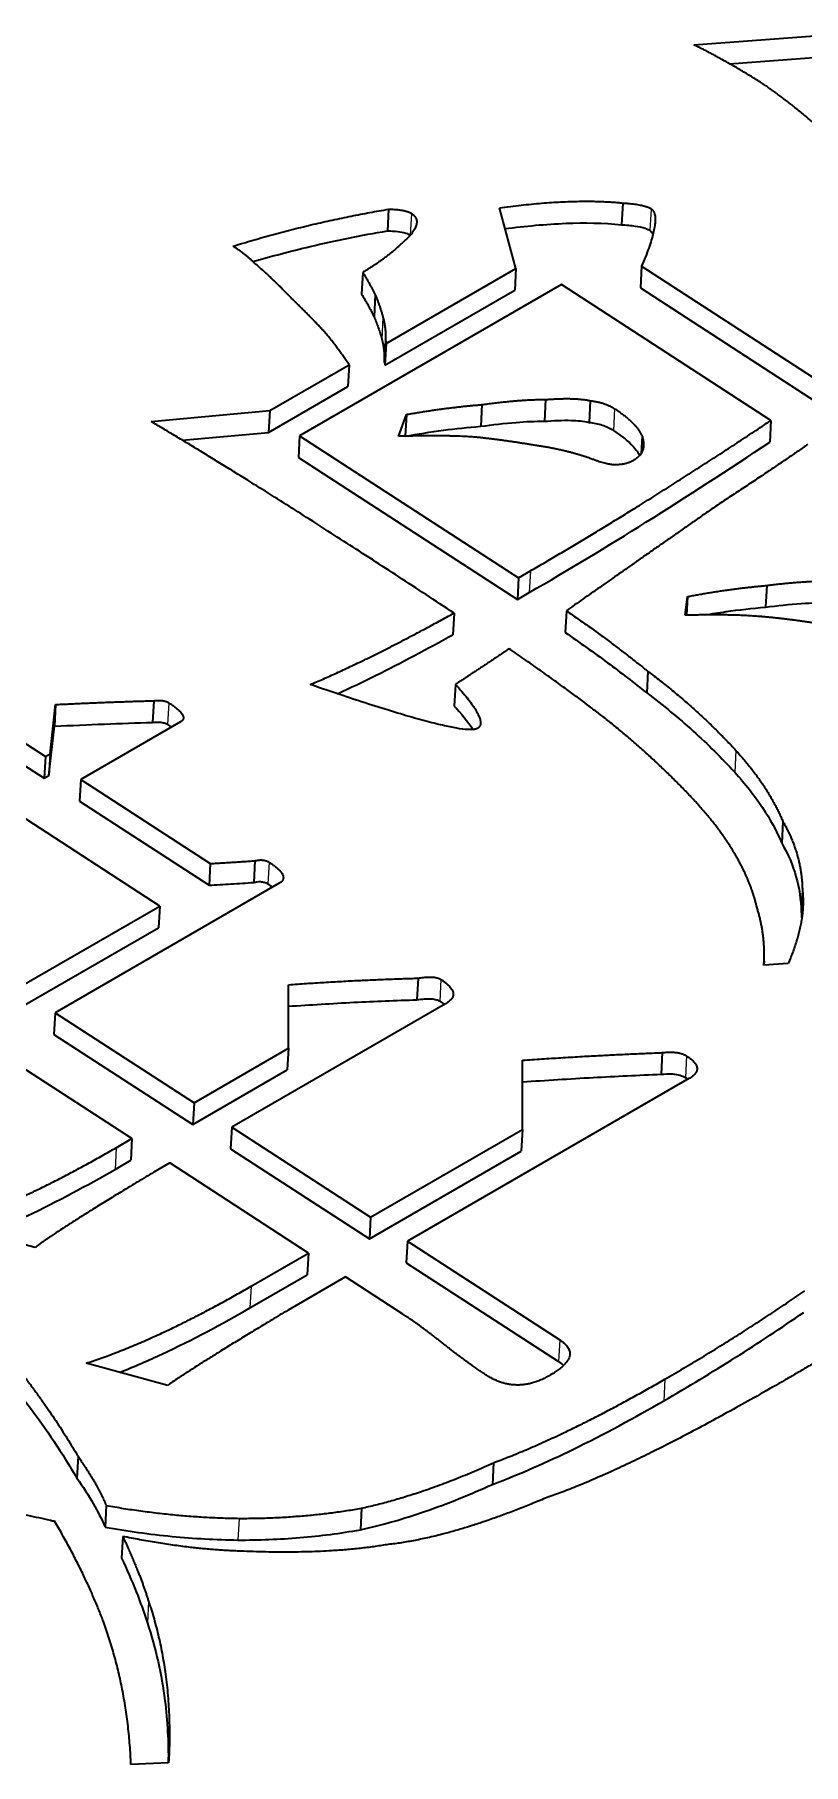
# Model space of a CAD drawing. Header units: millimetres. Extents: x 200 to 5740, y 200 to 4000.
# Drawn here: x 5420.02 to 5428.43, y 2866.26 to 2885.17 of the extents above; entities that cross this region are included whole.
import ezdxf

# ---------------------------------------------------------------- set-up
doc = ezdxf.new("R2010")
doc.units = ezdxf.units.MM
doc.header["$LTSCALE"] = 20
doc.layers.add('可見 (ISO)', color=7, linetype='Continuous', lineweight=35)
doc.layers.add('窄部可見 (ISO)', color=7, linetype='Continuous', lineweight=18)

msp = doc.modelspace()

# ---------------------------------------------------------------- linework, layer by layer
at = {"layer": '可見 (ISO)'}
for p, q in [((5427.229, 2885.059), (5428.749, 2885.169)), ((5427.62, 2884.851), (5428.736, 2884.932)), ((5423.894, 2883.26), (5423.881, 2883.023)), ((5425.285, 2882.611), (5425.105, 2883.276)), ((5426.454, 2883.328), (5426.441, 2883.091)), ((5426.659, 2882.637), (5426.646, 2882.4)), ((5426.659, 2882.637), (5428.658, 2881.341)), ((5425.782, 2882.436), (5422.92, 2880.784)), ((5423.61, 2882.57), (5423.597, 2882.333)), ((5423.866, 2881.793), (5425.285, 2882.611)), ((5425.285, 2882.611), (5425.272, 2882.374)), ((5428.073, 2880.951), (5425.782, 2882.436)), ((5423.747, 2882.323), (5423.734, 2882.086)), ((5423.853, 2881.556), (5425.272, 2882.374)), ((5426.646, 2882.4), (5428.645, 2881.104)), ((5423.858, 2881.83), (5423.845, 2881.593)), ((5423.866, 2881.793), (5423.853, 2881.556)), ((5422.594, 2881.058), (5423.462, 2881.559)), ((5423.462, 2881.559), (5423.449, 2881.322)), ((5422.581, 2880.821), (5423.449, 2881.322)), ((5424.913, 2881.124), (5424.9, 2880.887)), ((5425.609, 2881.179), (5425.596, 2880.942)), ((5426.098, 2881.167), (5426.085, 2880.93)), ((5421.297, 2880.94), (5422.594, 2881.058)), ((5422.594, 2881.058), (5422.581, 2880.821)), ((5424.002, 2880.777), (5424.088, 2881.016)), ((5424.088, 2881.016), (5424.075, 2880.779)), ((5428.073, 2880.951), (5428.06, 2880.714)), ((5421.64, 2880.736), (5422.581, 2880.821)), ((5422.92, 2880.784), (5422.907, 2880.547)), ((5422.92, 2880.784), (5425.314, 2879.232)), ((5424.075, 2880.779), (5424.075, 2880.779)), ((5426.664, 2880.779), (5426.654, 2880.591)), ((5422.907, 2880.547), (5425.301, 2878.995)), ((5425.314, 2879.232), (5425.301, 2878.995)), ((5425.314, 2879.232), (5425.443, 2879.306)), ((5425.301, 2878.995), (5425.43, 2879.069)), ((5428.027, 2879.147), (5428.014, 2878.91)), ((5424.609, 2878.846), (5424.596, 2878.609)), ((5425.837, 2878.871), (5425.824, 2878.634)), ((5427.134, 2878.821), (5427.16, 2879.025)), ((5427.16, 2879.025), (5427.149, 2878.821)), ((5418.777, 2878.16), (5420.141, 2877.276)), ((5426.729, 2878.208), (5426.716, 2877.972)), ((5418.764, 2877.923), (5420.128, 2877.039)), ((5424.625, 2878.066), (5424.612, 2877.829)), ((5420.193, 2877.305), (5420.253, 2877.845)), ((5420.253, 2877.845), (5420.24, 2877.608)), ((5421.327, 2877.887), (5421.314, 2877.65)), ((5420.18, 2877.068), (5420.24, 2877.608)), ((5421.619, 2877.656), (5420.527, 2877.025)), ((5420.141, 2877.276), (5420.128, 2877.039)), ((5420.141, 2877.276), (5420.193, 2877.305)), ((5420.193, 2877.305), (5420.18, 2877.068)), ((5420.128, 2877.039), (5420.18, 2877.068)), ((5420.527, 2877.025), (5420.514, 2876.788)), ((5420.527, 2877.025), (5421.943, 2876.107)), ((5420.514, 2876.788), (5421.93, 2875.87)), ((5421.392, 2875.643), (5419.857, 2876.638)), ((5428.204, 2876.568), (5428.191, 2876.331)), ((5421.943, 2876.107), (5421.93, 2875.87)), ((5422.432, 2876.138), (5422.419, 2875.901)), ((5422.698, 2875.892), (5420.248, 2874.477)), ((5428.417, 2875.818), (5428.404, 2875.581)), ((5419.837, 2874.744), (5421.392, 2875.643)), ((5421.392, 2875.643), (5421.379, 2875.406)), ((5419.823, 2874.507), (5421.379, 2875.406)), ((5428.261, 2875.013), (5427.995, 2874.996)), ((5427.998, 2875.04), (5427.996, 2874.996)), ((5422.798, 2874.088), (5422.799, 2874.783)), ((5424.216, 2874.854), (5424.203, 2874.617)), ((5424.517, 2874.575), (5422.179, 2873.226)), ((5420.248, 2874.477), (5420.235, 2874.24)), ((5420.248, 2874.477), (5421.767, 2873.493)), ((5420.235, 2874.24), (5421.754, 2873.256)), ((5421.088, 2873.101), (5419.569, 2874.085)), ((5421.767, 2873.493), (5422.798, 2874.088)), ((5422.798, 2874.088), (5422.785, 2873.851)), ((5425.356, 2873.199), (5425.357, 2873.957)), ((5426.886, 2874.04), (5426.873, 2873.803)), ((5421.754, 2873.256), (5422.785, 2873.851)), ((5427.177, 2873.756), (5424.1, 2871.98)), ((5421.767, 2873.493), (5421.754, 2873.256)), ((5422.179, 2873.226), (5422.166, 2872.989)), ((5422.179, 2873.226), (5423.697, 2872.241)), ((5423.697, 2872.241), (5425.356, 2873.199)), ((5425.356, 2873.199), (5425.343, 2872.962)), ((5420.916, 2873.001), (5421.088, 2873.101)), ((5421.088, 2873.101), (5421.075, 2872.864)), ((5422.166, 2872.989), (5423.684, 2872.004)), ((5420.903, 2872.764), (5421.075, 2872.864)), ((5421.5, 2872.834), (5421.328, 2872.734)), ((5423.018, 2871.849), (5421.5, 2872.834)), ((5423.684, 2872.004), (5425.343, 2872.962)), ((5423.697, 2872.241), (5423.684, 2872.004)), ((5420.03, 2871.911), (5419.111, 2872.149)), ((5422.391, 2871.487), (5423.018, 2871.849)), ((5423.018, 2871.849), (5423.005, 2871.612)), ((5424.1, 2871.98), (5424.087, 2871.743)), ((5424.1, 2871.98), (5425.765, 2870.9)), ((5424.087, 2871.743), (5425.752, 2870.663)), ((5422.378, 2871.25), (5423.005, 2871.612)), ((5423.421, 2871.588), (5422.794, 2871.225)), ((5424.048, 2871.181), (5423.421, 2871.588)), ((5421.479, 2870.403), (5420.586, 2870.645)), ((5420.498, 2869.627), (5420.485, 2869.39)), ((5425.041, 2869.557), (5425.028, 2869.32)), ((5420.807, 2869.09), (5420.794, 2868.853)), ((5423.598, 2869.06), (5423.585, 2868.824)), ((5420.987, 2868.752), (5420.974, 2868.515)), ((5421.489, 2866.276), (5421.077, 2866.259))]:
    msp.add_line(p, q, dxfattribs=at)
for points, degree in [([(5427.959, 2884.649), (5427.555, 2884.9), (5427.229, 2885.059)], 2), ([(5428.722, 2884.039), (5428.353, 2884.383), (5427.959, 2884.649)], 2), ([(5422.193, 2882.856), (5423.053, 2883.121), (5423.894, 2883.26)], 2), ([(5423.894, 2883.26), (5424.075, 2883.259), (5424.143, 2883.214)], 2), ([(5424.143, 2883.214), (5424.263, 2883.137), (5424.134, 2882.978)], 2), ([(5425.105, 2883.276), (5425.913, 2883.384), (5426.454, 2883.328)], 2), ([(5426.454, 2883.328), (5426.685, 2883.315), (5426.763, 2883.265)], 2), ([(5426.763, 2883.265), (5426.891, 2883.182), (5426.659, 2882.637)], 2), ([(5422.425, 2882.674), (5422.322, 2882.773), (5422.193, 2882.856)], 2), ([(5424.134, 2882.978), (5423.894, 2882.734), (5423.61, 2882.57)], 2), ([(5424.13, 2882.977), (5424.131, 2882.977), (5424.132, 2882.976), (5424.133, 2882.976)], 3), ([(5422.837, 2882.281), (5422.657, 2882.472), (5422.425, 2882.674)], 2), ([(5423.61, 2882.57), (5423.687, 2882.446), (5423.747, 2882.323)], 2), ([(5423.205, 2881.905), (5423.042, 2882.085), (5422.837, 2882.281)], 2), ([(5423.747, 2882.323), (5423.798, 2882.205), (5423.832, 2882.078)], 2), ([(5423.832, 2882.078), (5423.867, 2881.95), (5423.858, 2881.83)], 2), ([(5423.462, 2881.559), (5423.342, 2881.742), (5423.205, 2881.905)], 2), ([(5423.858, 2881.83), (5423.875, 2881.798), (5423.866, 2881.793)], 2), ([(5423.845, 2881.593), (5423.848, 2881.586), (5423.852, 2881.578), (5423.854, 2881.572)], 3), ([(5424.088, 2881.016), (5424.509, 2881.091), (5424.913, 2881.124)], 2), ([(5424.913, 2881.124), (5425.343, 2881.183), (5425.609, 2881.179)], 2), ([(5425.609, 2881.179), (5425.927, 2881.205), (5426.098, 2881.167)], 2), ([(5426.098, 2881.167), (5426.253, 2881.151), (5426.364, 2881.079)], 2), ([(5424.609, 2878.846), (5422.593, 2880.174), (5421.297, 2880.94)], 2), ([(5425.443, 2879.306), (5426.68, 2880.021), (5428.073, 2880.951)], 2), ([(5426.364, 2881.079), (5426.605, 2880.923), (5426.664, 2880.779)], 2), ([(5424.827, 2880.77), (5424.483, 2880.792), (5424.002, 2880.777)], 2), ([(5425.462, 2880.684), (5425.136, 2880.738), (5424.827, 2880.77)], 2), ([(5426.664, 2880.779), (5426.724, 2880.603), (5426.57, 2880.514)], 2), ([(5426.097, 2880.536), (5425.814, 2880.635), (5425.462, 2880.684)], 2), ([(5428.476, 2880.689), (5428.021, 2880.374), (5427.47, 2880.014)], 2), ([(5426.398, 2880.467), (5426.303, 2880.455), (5426.097, 2880.536)], 2), ([(5426.57, 2880.514), (5426.492, 2880.469), (5426.398, 2880.467)], 2), ([(5427.47, 2880.014), (5426.602, 2879.408), (5425.837, 2878.871)], 2), ([(5427.16, 2879.025), (5427.598, 2879.11), (5428.027, 2879.147)], 2), ([(5428.027, 2879.147), (5428.448, 2879.201), (5428.749, 2879.196)], 2), ([(5423.036, 2878.064), (5423.706, 2878.346), (5424.609, 2878.846)], 2), ([(5425.837, 2878.871), (5426.317, 2878.539), (5426.729, 2878.208)], 2), ([(5427.95, 2878.808), (5427.615, 2878.835), (5427.134, 2878.821)], 2), ([(5428.593, 2878.728), (5428.267, 2878.781), (5427.95, 2878.808)], 2), ([(5425.21, 2878.456), (5424.909, 2878.251), (5424.625, 2878.066)], 2), ([(5426.29, 2877.671), (5425.819, 2878.04), (5425.21, 2878.456)], 2), ([(5426.729, 2878.208), (5427.261, 2877.811), (5427.69, 2877.343)], 2), ([(5424.865, 2877.584), (5424.701, 2877.49), (5423.036, 2878.064)], 2), ([(5424.625, 2878.066), (5424.994, 2877.659), (5424.865, 2877.584)], 2), ([(5420.253, 2877.845), (5420.812, 2877.873), (5421.327, 2877.887)], 2), ([(5421.327, 2877.887), (5421.439, 2877.899), (5421.49, 2877.865)], 2), ([(5421.49, 2877.865), (5421.722, 2877.715), (5421.619, 2877.656)], 2), ([(5424.612, 2877.829), (5424.683, 2877.751), (5424.762, 2877.657), (5424.817, 2877.572)], 3), ([(5421.477, 2877.628), (5421.492, 2877.619), (5421.506, 2877.609), (5421.521, 2877.599)], 3), ([(5427.165, 2876.872), (5426.771, 2877.286), (5426.29, 2877.671)], 2), ([(5427.69, 2877.343), (5428.041, 2876.957), (5428.204, 2876.568)], 2), ([(5427.679, 2876.212), (5427.508, 2876.513), (5427.165, 2876.872)], 2), ([(5428.204, 2876.568), (5428.409, 2876.213), (5428.417, 2875.818)], 2), ([(5427.919, 2875.635), (5427.851, 2875.922), (5427.679, 2876.212)], 2), ([(5421.943, 2876.107), (5422.183, 2876.12), (5422.432, 2876.138)], 2), ([(5422.432, 2876.138), (5422.527, 2876.161), (5422.587, 2876.122)], 2), ([(5422.587, 2876.122), (5422.827, 2875.966), (5422.698, 2875.892)], 2), ([(5422.574, 2875.885), (5422.591, 2875.874), (5422.608, 2875.862), (5422.625, 2875.849)], 3), ([(5428.417, 2875.818), (5428.46, 2875.474), (5428.261, 2875.013)], 2), ([(5427.995, 2874.996), (5428.021, 2875.306), (5427.919, 2875.635)], 2), ([(5428.404, 2875.581), (5428.407, 2875.557), (5428.409, 2875.533), (5428.41, 2875.509)], 3), ([(5422.799, 2874.783), (5423.547, 2874.836), (5424.216, 2874.854)], 2), ([(5424.216, 2874.854), (5424.397, 2874.885), (5424.465, 2874.84)], 2), ([(5424.465, 2874.84), (5424.706, 2874.685), (5424.517, 2874.575)], 2), ([(5424.452, 2874.603), (5424.47, 2874.592), (5424.487, 2874.58), (5424.503, 2874.568)], 3), ([(5425.357, 2873.957), (5426.164, 2874.013), (5426.886, 2874.04)], 2), ([(5426.886, 2874.04), (5427.066, 2874.06), (5427.152, 2874.004)], 2), ([(5427.152, 2874.004), (5427.367, 2873.865), (5427.177, 2873.756)], 2), ([(5427.139, 2873.767), (5427.148, 2873.762), (5427.157, 2873.756), (5427.165, 2873.749)], 3), ([(5419.111, 2872.149), (5419.893, 2872.411), (5420.916, 2873.001)], 2), ([(5421.328, 2872.734), (5420.348, 2872.148), (5420.03, 2871.911)], 2), ([(5420.586, 2870.645), (5421.368, 2870.896), (5422.391, 2871.487)], 2), ([(5429.974, 2871.543), (5429.097, 2870.963), (5428.229, 2870.462)], 2), ([(5426.915, 2870.471), (5427.714, 2870.932), (5428.445, 2871.438)], 2), ([(5419.333, 2871.183), (5420.019, 2870.443), (5420.498, 2869.627)], 2), ([(5422.794, 2871.225), (5421.814, 2870.639), (5421.479, 2870.403)], 2), ([(5424.536, 2870.822), (5424.271, 2871.037), (5424.048, 2871.181)], 2), ([(5425.765, 2870.9), (5426.031, 2870.728), (5425.652, 2870.51)], 2), ([(5424.965, 2870.513), (5424.785, 2870.629), (5424.536, 2870.822)], 2), ([(5425.752, 2870.663), (5425.772, 2870.65), (5425.791, 2870.636), (5425.807, 2870.621)], 3), ([(5425.652, 2870.51), (5425.291, 2870.301), (5424.965, 2870.513)], 2), ([(5425.041, 2869.557), (5425.866, 2869.865), (5426.915, 2870.471)], 2), ([(5428.229, 2870.462), (5426.544, 2869.489), (5425.607, 2869.169)], 2), ([(5420.197, 2868.927), (5419.132, 2869.143), (5417.965, 2869.626)], 2), ([(5420.498, 2869.627), (5420.704, 2869.335), (5420.807, 2869.09)], 2), ([(5423.598, 2869.06), (5424.276, 2869.21), (5425.041, 2869.557)], 2), ([(5420.807, 2869.09), (5421.545, 2868.959), (5422.258, 2868.949)], 2), ([(5422.258, 2868.949), (5422.945, 2868.946), (5423.598, 2869.06)], 2), ([(5425.607, 2869.169), (5424.585, 2868.737), (5423.872, 2868.661)], 2), ([(5420.24, 2868.92), (5420.214, 2868.916), (5420.197, 2868.927)], 2), ([(5420.779, 2867.812), (5420.574, 2868.356), (5420.24, 2868.92)], 2), ([(5422.24, 2868.592), (5421.673, 2868.612), (5420.987, 2868.752)], 2), ([(5420.987, 2868.752), (5421.166, 2868.372), (5421.269, 2868.042)], 2), ([(5423.872, 2868.661), (5423.202, 2868.548), (5422.24, 2868.592)], 2), ([(5421.269, 2868.042), (5421.542, 2867.232), (5421.489, 2866.276)], 2), ([(5421.077, 2866.259), (5421.044, 2867.081), (5420.779, 2867.812)], 2)]:
    msp.add_open_spline(points, degree=degree, dxfattribs=at)
for points, knots in [([(5422.411, 2882.688), (5422.615, 2882.747), (5422.824, 2882.802), (5423.312, 2882.918), (5423.594, 2882.976), (5423.881, 2883.023)], [-0.1602963, -0.1602963, -0.1602963, -0.1602963, -0.0907955, -0.0907955, 0, 0, 0, 0]), ([(5423.881, 2883.023), (5423.918, 2883.023), (5423.957, 2883.021), (5424.024, 2883.014), (5424.055, 2883.008), (5424.1, 2882.993), (5424.117, 2882.986), (5424.13, 2882.977)], [-0.02611918, -0.02611918, -0.02611918, -0.02611918, -0.01500285, -0.01500285, -0.00586124, -0.00586124, 0, 0, 0, 0]), ([(5425.167, 2883.048), (5425.384, 2883.076), (5425.611, 2883.097), (5426.032, 2883.114), (5426.241, 2883.112), (5426.441, 2883.091)], [-0.1275672, -0.1275672, -0.1275672, -0.1275672, -0.0603134, -0.0603134, 0, 0, 0, 0]), ([(5426.441, 2883.091), (5426.489, 2883.089), (5426.541, 2883.084), (5426.625, 2883.071), (5426.664, 2883.063), (5426.716, 2883.046), (5426.734, 2883.038), (5426.75, 2883.028)], [-0.03228162, -0.03228162, -0.03228162, -0.03228162, -0.01753846, -0.01753846, -0.00645478, -0.00645478, 0, 0, 0, 0]), ([(5426.75, 2883.028), (5426.755, 2883.024), (5426.76, 2883.02), (5426.769, 2883.011), (5426.773, 2883.005), (5426.779, 2882.995), (5426.781, 2882.99), (5426.784, 2882.985)], [-0.11699176, -0.11699176, -0.11699176, -0.11699176, -0.11362574, -0.11362574, -0.1097629, -0.1097629, -0.10632594, -0.10632594, -0.10632594, -0.10632594]), ([(5423.597, 2882.333), (5423.622, 2882.292), (5423.647, 2882.251), (5423.692, 2882.168), (5423.714, 2882.127), (5423.734, 2882.086)], [-0.04187522, -0.04187522, -0.04187522, -0.04187522, -0.02079665, -0.02079665, 0, 0, 0, 0]), ([(5423.734, 2882.086), (5423.751, 2882.046), (5423.767, 2882.006), (5423.795, 2881.924), (5423.808, 2881.883), (5423.819, 2881.841)], [-0.04047426, -0.04047426, -0.04047426, -0.04047426, -0.02056498, -0.02056498, 0, 0, 0, 0]), ([(5423.819, 2881.841), (5423.831, 2881.799), (5423.839, 2881.757), (5423.846, 2881.682), (5423.847, 2881.649), (5423.846, 2881.617)], [-0.04058061, -0.04058061, -0.04058061, -0.04058061, -0.02001078, -0.02001078, -0.00391093, -0.00391093, -0.00391093, -0.00391093]), ([(5424.9, 2880.887), (5425.026, 2880.905), (5425.16, 2880.92), (5425.388, 2880.938), (5425.495, 2880.944), (5425.596, 2880.942)], [-0.0697217, -0.0697217, -0.0697217, -0.0697217, -0.0302783, -0.0302783, 0, 0, 0, 0]), ([(5425.596, 2880.942), (5425.691, 2880.95), (5425.795, 2880.955), (5425.956, 2880.949), (5426.024, 2880.944), (5426.085, 2880.93)], [-0.04840958, -0.04840958, -0.04840958, -0.04840958, -0.01918797, -0.01918797, 0, 0, 0, 0]), ([(5426.085, 2880.93), (5426.135, 2880.925), (5426.184, 2880.915), (5426.275, 2880.885), (5426.315, 2880.865), (5426.351, 2880.842)], [-0.03045173, -0.03045173, -0.03045173, -0.03045173, -0.01528057, -0.01528057, 0, 0, 0, 0]), ([(5424.075, 2880.779), (5424.213, 2880.804), (5424.352, 2880.825), (5424.627, 2880.862), (5424.763, 2880.876), (5424.9, 2880.887)], [-0.08555652, -0.08555652, -0.08555652, -0.08555652, -0.04191857, -0.04191857, 0, 0, 0, 0]), ([(5426.351, 2880.842), (5426.423, 2880.795), (5426.492, 2880.744), (5426.584, 2880.651), (5426.616, 2880.611), (5426.638, 2880.57)], [-0.05647981, -0.05647981, -0.05647981, -0.05647981, -0.02580204, -0.02580204, -0.00461154, -0.00461154, -0.00461154, -0.00461154]), ([(5425.43, 2879.069), (5425.863, 2879.319), (5426.29, 2879.577), (5427.164, 2880.124), (5427.617, 2880.418), (5428.06, 2880.714)], [-0.385797, -0.385797, -0.385797, -0.385797, -0.2021676, -0.2021676, 0, 0, 0, 0]), ([(5427.352, 2878.825), (5427.429, 2878.838), (5427.505, 2878.85), (5427.725, 2878.881), (5427.869, 2878.898), (5428.014, 2878.91)], [-0.06861238, -0.06861238, -0.06861238, -0.06861238, -0.04448142, -0.04448142, 0, 0, 0, 0]), ([(5428.014, 2878.91), (5428.142, 2878.927), (5428.275, 2878.941), (5428.513, 2878.957), (5428.626, 2878.961), (5428.736, 2878.959)], [-0.07269572, -0.07269572, -0.07269572, -0.07269572, -0.03295717, -0.03295717, 0, 0, 0, 0]), ([(5423.333, 2877.963), (5423.475, 2878.028), (5423.616, 2878.096), (5424.037, 2878.305), (5424.323, 2878.458), (5424.596, 2878.609)], [-0.1671997, -0.1671997, -0.1671997, -0.1671997, -0.1134559, -0.1134559, 0, 0, 0, 0]), ([(5425.824, 2878.634), (5425.981, 2878.525), (5426.136, 2878.415), (5426.433, 2878.194), (5426.577, 2878.083), (5426.716, 2877.972)], [-0.136493, -0.136493, -0.136493, -0.136493, -0.067122, -0.067122, 0, 0, 0, 0]), ([(5426.716, 2877.972), (5426.895, 2877.838), (5427.064, 2877.699), (5427.384, 2877.41), (5427.536, 2877.26), (5427.677, 2877.106)], [-0.1667908, -0.1667908, -0.1667908, -0.1667908, -0.0843495, -0.0843495, 0, 0, 0, 0]), ([(5420.24, 2877.608), (5420.423, 2877.617), (5420.605, 2877.626), (5420.963, 2877.639), (5421.139, 2877.645), (5421.314, 2877.65)], [-0.108162, -0.108162, -0.108162, -0.108162, -0.0529371, -0.0529371, 0, 0, 0, 0]), ([(5421.314, 2877.65), (5421.34, 2877.653), (5421.367, 2877.654), (5421.41, 2877.651), (5421.427, 2877.648), (5421.455, 2877.64), (5421.467, 2877.635), (5421.477, 2877.628)], [-0.01722225, -0.01722225, -0.01722225, -0.01722225, -0.00930513, -0.00930513, -0.00431874, -0.00431874, 0, 0, 0, 0]), ([(5427.677, 2877.106), (5427.791, 2876.981), (5427.893, 2876.852), (5428.065, 2876.592), (5428.136, 2876.463), (5428.191, 2876.331)], [-0.134621, -0.134621, -0.134621, -0.134621, -0.0659167, -0.0659167, 0, 0, 0, 0]), ([(5428.191, 2876.331), (5428.26, 2876.211), (5428.312, 2876.09), (5428.383, 2875.838), (5428.402, 2875.71), (5428.404, 2875.581)], [-0.1239082, -0.1239082, -0.1239082, -0.1239082, -0.0629633, -0.0629633, 0, 0, 0, 0]), ([(5421.93, 2875.87), (5422.011, 2875.875), (5422.091, 2875.879), (5422.255, 2875.889), (5422.337, 2875.895), (5422.419, 2875.901)], [-0.04959662, -0.04959662, -0.04959662, -0.04959662, -0.02504406, -0.02504406, 0, 0, 0, 0]), ([(5422.419, 2875.901), (5422.432, 2875.904), (5422.445, 2875.906), (5422.469, 2875.909), (5422.481, 2875.91), (5422.508, 2875.909), (5422.521, 2875.906), (5422.549, 2875.898), (5422.562, 2875.892), (5422.574, 2875.885)], [-0.01679377, -0.01679377, -0.01679377, -0.01679377, -0.01269387, -0.01269387, -0.00909317, -0.00909317, -0.00481656, -0.00481656, 0, 0, 0, 0]), ([(5422.799, 2874.547), (5423.037, 2874.563), (5423.275, 2874.578), (5423.743, 2874.602), (5423.973, 2874.611), (5424.203, 2874.617)], [-0.1417945, -0.1417945, -0.1417945, -0.1417945, -0.069417, -0.069417, 0, 0, 0, 0]), ([(5424.203, 2874.617), (5424.261, 2874.627), (5424.317, 2874.632), (5424.382, 2874.627), (5424.4, 2874.624), (5424.43, 2874.615), (5424.442, 2874.61), (5424.452, 2874.603)], [-0.02399154, -0.02399154, -0.02399154, -0.02399154, -0.00982049, -0.00982049, -0.00442724, -0.00442724, 0, 0, 0, 0]), ([(5425.357, 2873.721), (5425.614, 2873.738), (5425.872, 2873.754), (5426.377, 2873.782), (5426.625, 2873.794), (5426.873, 2873.803)], [-0.1531881, -0.1531881, -0.1531881, -0.1531881, -0.0749225, -0.0749225, 0, 0, 0, 0]), ([(5426.873, 2873.803), (5426.914, 2873.808), (5426.957, 2873.81), (5427.027, 2873.805), (5427.054, 2873.801), (5427.102, 2873.787), (5427.122, 2873.779), (5427.139, 2873.767)], [-0.02818825, -0.02818825, -0.02818825, -0.02818825, -0.01558402, -0.01558402, -0.0073457, -0.0073457, 0, 0, 0, 0]), ([(5419.48, 2872.053), (5419.639, 2872.118), (5419.794, 2872.187), (5420.272, 2872.413), (5420.599, 2872.589), (5420.903, 2872.764)], [-0.1861773, -0.1861773, -0.1861773, -0.1861773, -0.1290551, -0.1290551, 0, 0, 0, 0]), ([(5420.954, 2870.545), (5421.114, 2870.608), (5421.268, 2870.676), (5421.747, 2870.899), (5422.074, 2871.075), (5422.378, 2871.25)], [-0.1854732, -0.1854732, -0.1854732, -0.1854732, -0.1287006, -0.1287006, 0, 0, 0, 0]), ([(5426.902, 2870.234), (5427.168, 2870.388), (5427.429, 2870.545), (5427.939, 2870.868), (5428.189, 2871.033), (5428.432, 2871.201)], [-0.226407, -0.226407, -0.226407, -0.226407, -0.1133077, -0.1133077, 0, 0, 0, 0]), ([(5419.32, 2870.946), (5419.55, 2870.698), (5419.761, 2870.445), (5420.15, 2869.926), (5420.327, 2869.66), (5420.485, 2869.39)], [-0.2742893, -0.2742893, -0.2742893, -0.2742893, -0.1380434, -0.1380434, 0, 0, 0, 0]), ([(5425.028, 2869.32), (5425.332, 2869.434), (5425.631, 2869.567), (5426.249, 2869.869), (5426.585, 2870.051), (5426.902, 2870.234)], [-0.243632, -0.243632, -0.243632, -0.243632, -0.1342179, -0.1342179, 0, 0, 0, 0]), ([(5420.485, 2869.39), (5420.55, 2869.298), (5420.611, 2869.204), (5420.714, 2869.025), (5420.758, 2868.939), (5420.794, 2868.853)], [-0.09117573, -0.09117573, -0.09117573, -0.09117573, -0.04310328, -0.04310328, 0, 0, 0, 0]), ([(5423.585, 2868.824), (5423.827, 2868.877), (5424.062, 2868.946), (5424.542, 2869.111), (5424.792, 2869.213), (5425.028, 2869.32)], [-0.1695097, -0.1695097, -0.1695097, -0.1695097, -0.0907978, -0.0907978, 0, 0, 0, 0]), ([(5420.794, 2868.853), (5421.035, 2868.81), (5421.279, 2868.776), (5421.765, 2868.729), (5422.005, 2868.716), (5422.245, 2868.712)], [-0.1465905, -0.1465905, -0.1465905, -0.1465905, -0.072181, -0.072181, 0, 0, 0, 0]), ([(5422.245, 2868.712), (5422.473, 2868.711), (5422.699, 2868.72), (5423.148, 2868.757), (5423.368, 2868.786), (5423.585, 2868.824)], [-0.1372123, -0.1372123, -0.1372123, -0.1372123, -0.0686538, -0.0686538, 0, 0, 0, 0]), ([(5420.974, 2868.515), (5421.031, 2868.393), (5421.085, 2868.27), (5421.179, 2868.034), (5421.22, 2867.919), (5421.256, 2867.805)], [-0.1176241, -0.1176241, -0.1176241, -0.1176241, -0.0564693, -0.0564693, 0, 0, 0, 0]), ([(5421.256, 2867.805), (5421.35, 2867.525), (5421.412, 2867.242), (5421.476, 2866.731), (5421.488, 2866.503), (5421.485, 2866.276)], [-0.2884015, -0.2884015, -0.2884015, -0.2884015, -0.1499149, -0.1499149, -0.0386914, -0.0386914, -0.0386914, -0.0386914])]:
    msp.add_open_spline(points, degree=3, knots=knots, dxfattribs=at)
at = {"layer": '窄部可見 (ISO)'}
for p, q in [((5424.143, 2883.214), (5424.13, 2882.977)), ((5426.763, 2883.265), (5426.75, 2883.028)), ((5423.832, 2882.078), (5423.819, 2881.841)), ((5426.364, 2881.079), (5426.351, 2880.842)), ((5425.443, 2879.306), (5425.43, 2879.069)), ((5421.49, 2877.865), (5421.477, 2877.628)), ((5427.69, 2877.343), (5427.677, 2877.106)), ((5422.587, 2876.122), (5422.574, 2875.885)), ((5424.465, 2874.84), (5424.452, 2874.603)), ((5427.152, 2874.004), (5427.139, 2873.767)), ((5420.916, 2873.001), (5420.903, 2872.764)), ((5422.391, 2871.487), (5422.378, 2871.25)), ((5425.765, 2870.9), (5425.752, 2870.663)), ((5426.915, 2870.471), (5426.902, 2870.234)), ((5422.258, 2868.949), (5422.245, 2868.712)), ((5421.269, 2868.042), (5421.256, 2867.805))]:
    msp.add_line(p, q, dxfattribs=at)

doc.saveas('drawing.dxf')
